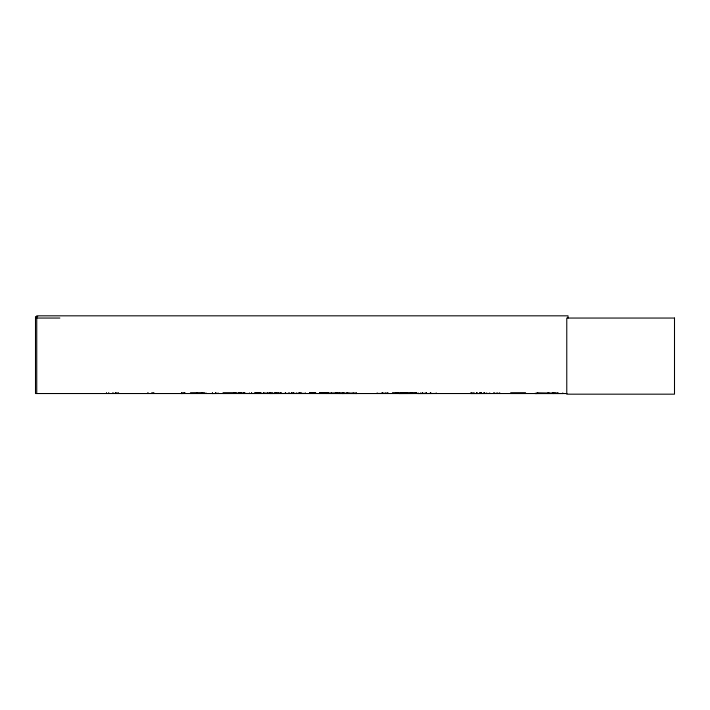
<?xml version="1.0" encoding="UTF-8"?>
<svg xmlns="http://www.w3.org/2000/svg" width="710" height="710" viewBox="0 0 710 710"><rect width="100%" height="100%" fill="white"/><g stroke="black" fill="none" stroke-linecap="round" stroke-linejoin="round"><path stroke-width="1.06" d="M281.471 393.509L281.471 392.905M537.355 393.1L537.443 393.42M377.108 393.438L386.959 393.455L387.003 392.905M212.104 393.535L218.05 393.455L218.121 392.905M484.69 393.438L484.735 392.905M233.83 393.438L233.883 392.905M243.69 392.905L243.69 393.535L244.187 393.375M470.766 393.535L490.015 393.473M480.918 393.438L480.936 392.745M280.45 393.438L280.53 392.905M417.737 393.535L436.517 393.473M410.744 393.1L410.797 393.535M181.006 393.535L184.493 393.455M260.774 393.375L260.65 392.905M181.618 393.509L181.618 392.905M275.533 393.438L275.373 392.905M537.177 393.473L536.219 393.349M537.674 393.1L537.754 393.535M538.562 393.517L538.721 393.349M552.149 393.349L552.291 393.535M553.516 393.517L553.96 393.517M554.146 392.932L553.631 393.349M345.282 393.535L343.844 393.029L321.772 393.473L356.624 393.5L356.376 392.932M322.73 393.509L323.511 392.905M339.043 393.26L340.392 393.491L339.708 393.526M341.741 393.517L356.376 393.198L355.932 393.517M342.779 393.5L342.282 393.5L342.921 393.029C343.88 393.544 341.954 393.828 342.806 392.905M343.844 393.029L343.489 393.509L344.288 393.517M353.03 393.517L353.189 392.932M355.586 393.517L355.994 393.517M474.404 393.455L474.44 392.958L474.475 393.535M205.944 393.455L190.369 393.491M251.225 393.455L263.65 393.455M251.482 393.455L251.535 392.958M260.49 393.455L260.543 392.958M536.023 393.535L536.547 393.517M400.431 393.455L400.502 392.958M418.146 393.455L418.217 392.958L418.288 393.535M423.923 393.455L423.985 392.958L424.056 393.535M321.896 393.509L321.861 392.905M322.775 393.526L322.873 392.905M326.28 393.535L325.988 393.029L325.606 393.473L326.032 393.26M338.776 393.526L339.087 393.029L339.46 393.491M354.024 393.535L353.855 393.349M356.606 393.517L356.145 393.517M181.467 393.455L181.538 392.958M182.088 393.455L182.168 392.958M37.719 316.624L35.5 316.624L35.5 393.535L566.917 393.535M35.5 318.053L59.853 318.053M190.387 393.038L204.595 393.038M222.949 393.038L237.167 393.038M392.941 393.038L416.823 393.038M510.596 393.038L525.648 393.038M537.017 393.065L549.309 393.473M415.359 393.473L399.091 393.535M555.557 393.198L534.914 393.517L563.057 393.509M190.36 393.242L204.622 393.225M222.922 393.225L237.193 393.242M356.411 393.349L322.109 393.26L323.458 393.491M392.905 393.242L416.85 393.242M510.57 393.242L525.675 393.225M534.914 393.349L555.557 393.349M222.94 393.491L249.769 393.455M305.38 393.375L270.048 393.509L270.057 392.905M510.579 393.491L525.666 393.491M548.457 393.065L548.431 393.535M549.016 393.473L549.149 393.065M337.33 393.509L337.294 392.745M243.619 393.455L243.459 392.905M241.231 393.455L241.276 392.745M407.256 393.065L407.238 393.535M411.702 393.065L411.685 393.535M412.093 393.473L412.111 392.745M403.555 393.065L403.653 393.473M416.699 393.455L392.452 393.455M401.958 393.455L401.887 392.958M396.189 393.455L396.118 392.958M202.51 393.242L202.483 392.745M298.537 393.438L298.475 392.905M249.556 393.455L249.521 392.958L249.476 393.535M239.643 393.438L239.634 392.745M489.785 393.438L489.74 392.905M479.543 393.455L479.516 392.958L479.481 393.535M244.843 393.455L244.835 392.745M552.371 393.438L552.336 392.905M322.154 393.029L322.526 393.491L322.464 392.905M402.313 393.438L402.286 392.905M336.868 393.438L336.904 392.745M415.297 393.1L415.243 393.535M548.839 393.074L548.839 393.42M568.027 318.053L568.027 315.826L36.751 315.826L36.751 393.535M562.808 392.905L562.808 393.535M558.255 392.905L558.255 393.535M557.243 392.745L557.243 393.535M556.88 392.745L556.88 393.535M555.539 392.932L555.539 393.517M553.702 392.745L553.702 393.535M553.338 392.745L553.338 393.535M547.783 392.905L547.783 393.535M499.813 392.905L499.813 393.535M499.103 392.905L499.103 393.535M497.497 392.905L497.497 393.535M496.707 392.905L496.707 393.535M494.852 392.905L494.852 393.535M494 392.905L494 393.535M493.778 392.905L493.778 393.535M486.687 392.905L486.687 393.535M484.229 392.745L484.229 393.535M483.874 392.745L483.874 393.535M481.273 392.745L481.273 393.535M480.972 392.905L480.972 393.535M480.342 392.745L480.342 393.535M479.978 392.745L479.978 393.535M477.005 392.905L477.111 393.535M476.836 392.745L476.836 393.535L476.792 392.905M476.49 392.745L476.49 393.535M473.117 392.745L473.117 393.535M472.922 392.745L472.922 393.535M471.227 392.905L471.227 393.535M436.197 392.905L436.197 393.535M430.828 392.745L430.828 393.535M430.491 392.745L430.491 393.535M430.287 392.905L430.287 393.535M426.435 392.905L426.435 393.535M426.231 392.745L426.231 393.535M425.885 392.745L425.885 393.535M422.37 392.745L422.37 393.535M422.166 392.745L422.166 393.535M420.515 392.905L420.515 393.535M416.193 392.905L416.193 393.535M412.315 392.745L412.315 393.535M410.424 392.905L410.424 393.535M407.096 393.065L407.096 393.535M406.342 392.905L406.342 393.535M404.656 392.745L404.656 393.535M404.452 392.745L404.452 393.535M402.65 393.065L402.65 393.535M401.824 392.905L401.824 393.535M400.573 392.905L400.573 393.535M397.946 392.745L397.946 393.535M397.742 392.745L397.742 393.535M397.201 392.745L397.201 393.535M396.855 392.745L396.855 393.535M396.047 392.905L396.047 393.535M392.417 392.905L392.417 393.535M388.148 392.905L388.148 393.535M387.438 392.905L387.438 393.535M385.832 392.905L385.832 393.535M385.042 392.905L385.042 393.535M383.187 392.905L383.187 393.535M382.557 392.745L382.557 393.535M382.335 392.905L382.335 393.535M382.22 392.745L382.22 393.535M382.113 392.905L382.113 393.535M377.125 392.905L377.125 393.535M348.876 392.905L348.876 393.535M347.19 392.745L347.19 393.535M346.986 392.745L346.986 393.535M343.108 392.905L343.108 393.535M336.7 392.905L336.7 393.535M335.466 392.745L335.466 393.535M331.392 392.905L331.392 393.535M328.206 392.586L328.206 393.535M325.988 392.586L325.988 393.535M325.792 392.905L325.792 393.535M325.526 392.905L325.526 393.535M325.313 392.905L325.313 393.535M324.807 392.905L324.772 393.535M324.284 392.905L324.284 393.535M324.017 392.905L324.017 393.535M323.387 392.905L323.387 393.535M322.26 392.905L322.26 393.535M321.674 392.905L321.674 393.535M320.858 392.905L320.858 393.535M320.219 392.905L320.219 393.535M319.997 392.905L319.97 393.535M319.766 392.905L319.855 393.535M319.491 392.905L319.491 393.535M315.781 392.905L315.746 393.535M315.506 392.905L315.506 393.535M315.054 392.905L315.054 393.535M314.938 392.905L314.938 393.535M314.823 392.905L314.823 393.535M314.486 392.905L314.486 393.535M313.758 392.905L313.758 393.535M313.5 392.905L313.5 393.535M313.367 392.905L313.35 393.535M313.128 392.905L313.128 393.535M313.057 392.905L313.057 393.535M312.906 392.905L312.861 393.535M312.693 392.905L312.693 393.535M312.453 392.905L312.453 393.535M312.107 392.905L312.089 393.535M311.85 392.905L311.85 393.535M311.663 392.905L311.663 393.535M311.37 392.905L311.37 393.535M310.589 392.905L310.589 393.535M310.492 392.905L310.447 393.535M310.163 392.905L310.163 393.535M309.959 392.905L309.959 393.535M309.738 392.905L309.738 393.535M309.48 392.905L309.48 393.535M305.38 392.905L305.38 393.535M300.268 392.745L300.268 393.535M299.868 392.745L299.868 393.535M299.478 392.745L299.478 393.535M296.673 392.905L296.673 393.535M293.967 392.905L293.967 393.535M293.354 392.745L293.354 393.535M293.035 392.745L293.035 393.535M291.881 392.745L291.881 393.535M291.597 392.745L291.597 393.535M289.476 392.905L289.476 393.535M288.597 392.905L288.597 393.535M285.597 392.745L285.597 393.535M285.322 392.745L285.322 393.535M280.911 392.905L280.911 393.535M280.104 392.905L280.219 393.535M279.172 392.905L279.172 393.535M278.533 392.905L278.533 393.535M277.885 392.905L277.885 393.535L277.832 392.905M276.864 392.745L276.864 393.535M275.968 392.745L275.968 393.535M275.95 392.745L275.95 393.535M275.56 392.745L275.56 393.535M274.832 393.535L274.788 392.905L274.681 393.535M274.14 392.745L274.14 393.535M271.877 392.905L271.877 393.535M270.901 392.905L270.901 393.535M270.661 392.905L270.661 393.535M270.457 392.905L270.457 393.535M270.208 392.905L270.208 393.535M269.711 392.905L269.711 393.535M269.152 392.905L269.152 393.535M268.522 392.905L268.522 393.535M267.555 392.905L267.555 393.535M267.351 392.905L267.351 393.535M266.703 392.905L266.703 393.535M265.354 392.905L265.354 393.535M264.635 392.905L264.635 393.535M263.8 392.905L263.8 393.535M263.605 392.745L263.605 393.535M263.499 392.745L263.499 393.535M260.925 392.905L260.925 393.535M260.845 392.905L260.845 393.535M259.895 392.905L259.895 393.535M259.62 392.905L259.62 393.535M259.141 392.905L259.141 393.535M258.964 392.905L259.043 393.535M258.644 392.905L258.644 393.535M258.325 392.905L258.271 393.535M258.103 392.905L258.103 393.535M257.996 392.905L257.996 393.535M257.597 392.905L257.597 393.535M257.02 392.745L256.984 393.535M256.709 392.745L256.709 393.535M255.733 392.905L255.715 393.535M255.582 392.905L255.636 393.535M255.076 392.905L255.103 393.535M254.615 392.905L254.615 393.535M251.58 392.905L251.58 393.535M244.222 392.905L244.187 393.535M244.071 392.745L244.071 393.535M243.938 392.905L243.903 393.535M243.725 392.745L243.77 393.535M243.379 392.905L243.379 393.535M242.154 392.745L242.145 393.535M241.666 392.745L241.675 393.535M241.08 392.745L241.08 393.535M241.01 392.745L240.903 393.535M240.672 392.905L240.672 393.535M240.362 392.905L240.441 393.535M239.288 392.745L239.288 393.535M238.853 392.905L238.853 393.535L238.808 392.745M238.498 392.745L238.498 393.535M234.93 392.905L234.93 393.535M215.893 392.745L215.893 393.535M215.698 392.745L215.698 393.535M206.042 392.905L206.042 393.535M202.164 392.745L202.164 393.535M197.043 392.905L197.043 393.535M184.84 392.586L184.84 393.535M184.644 392.905L184.644 393.535M184.405 392.745L184.405 393.535M184.298 392.745L184.298 393.535M183.553 392.745L183.553 393.535M182.248 392.905L182.319 393.535M153.928 392.905L153.928 393.535M153.679 392.905L153.679 393.535M152.836 392.905L152.836 393.535M152.286 392.905L152.286 393.535M151.585 392.905L151.585 393.535M148.239 392.905L148.239 393.535M147.627 392.905L147.627 393.535M118.588 392.905L118.588 393.535M118.064 392.905L118.064 393.535M117.212 392.905L117.212 393.535M116.236 392.905L116.236 393.535M115.89 392.905L115.89 393.535M115.215 392.905L115.215 393.535M113.387 392.905L113.387 393.535M112.526 392.905L112.526 393.535M108.719 392.586L108.719 393.535M106.5 392.586L106.5 393.535M212.343 393.375L212.379 392.905L212.343 393.375M471.049 393.375L471.085 392.905L471.049 393.375M326.911 393.029C325.704 393.606 328.109 393.642 326.911 393.029M674.5 318.053L566.775 318.053L566.775 394.174L674.5 394.174L674.5 318.053M244.657 393.455L244.622 392.958L244.595 393.535M323.148 393.535L323.148 392.905L323.112 393.535M320.636 393.535L320.636 392.905L320.601 393.535M314.006 393.535L313.98 392.905L313.909 393.535M301.572 393.535L301.572 392.905L301.502 393.535M272.178 393.535L272.178 392.745L272.081 393.535M115.632 393.535L115.632 392.905L115.579 393.535"/></g></svg>
